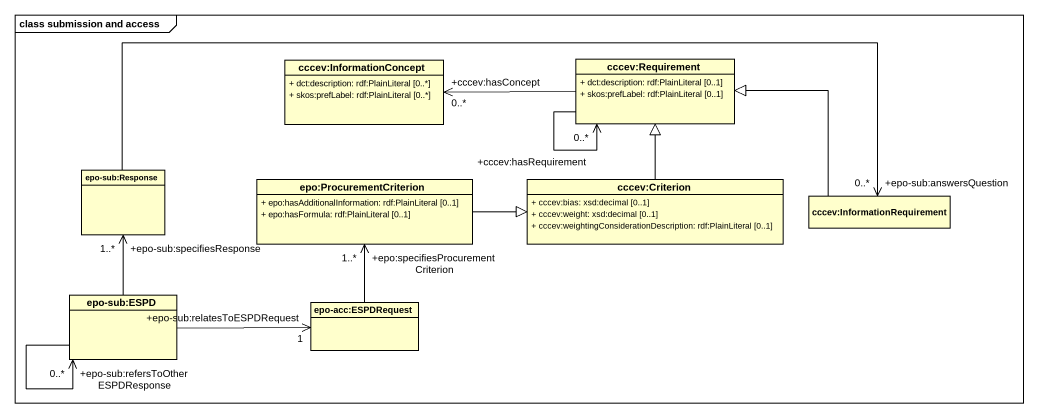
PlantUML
@startuml
mainframe class submission and access
hide circle
hide empty members
skinparam classAttributeIconSize 0
class "cccev:InformationConcept" as cccev_InformationConcept {
  + dct:description: rdf:PlainLiteral [0..*]
  + skos:prefLabel: rdf:PlainLiteral [0..*]
}
class "cccev:Requirement" as cccev_Requirement {
  + dct:description: rdf:PlainLiteral [0..1]
  + skos:prefLabel: rdf:PlainLiteral [0..1]
}
class "epo-sub:Response" as epo_sub_Response
class "epo:ProcurementCriterion" as epo_ProcurementCriterion {
  + epo:hasAdditionalInformation: rdf:PlainLiteral [0..1]
  + epo:hasFormula: rdf:PlainLiteral [0..1]
}
class "cccev:Criterion" as cccev_Criterion {
  + cccev:bias: xsd:decimal [0..1]
  + cccev:weight: xsd:decimal [0..1]
  + cccev:weightingConsiderationDescription: rdf:PlainLiteral [0..1]
}
class "cccev:InformationRequirement" as cccev_InformationRequirement
class "epo-sub:ESPD" as epo_sub_ESPD
class "epo-acc:ESPDRequest" as epo_acc_ESPDRequest
cccev_Requirement -left-> "+cccev:hasConcept\n0..*" cccev_InformationConcept
cccev_Requirement --> "+cccev:hasRequirement\n0..*" cccev_Requirement
epo_sub_Response -right-> "+epo-sub:answersQuestion\n0..*" cccev_InformationRequirement
epo_ProcurementCriterion -right-|> cccev_Criterion
cccev_Criterion -up-|> cccev_Requirement
cccev_InformationRequirement -left-|> cccev_Requirement
epo_sub_ESPD -up-> "+epo-sub:specifiesResponse\n1..*" epo_sub_Response
epo_sub_ESPD --> "+epo-sub:refersToOtherESPDResponse\n0..*" epo_sub_ESPD
epo_sub_ESPD -right-> "+epo-sub:relatesToESPDRequest\n1" epo_acc_ESPDRequest
epo_acc_ESPDRequest -up-> "+epo:specifiesProcurementCriterion\n1..*" epo_ProcurementCriterion
@enduml
